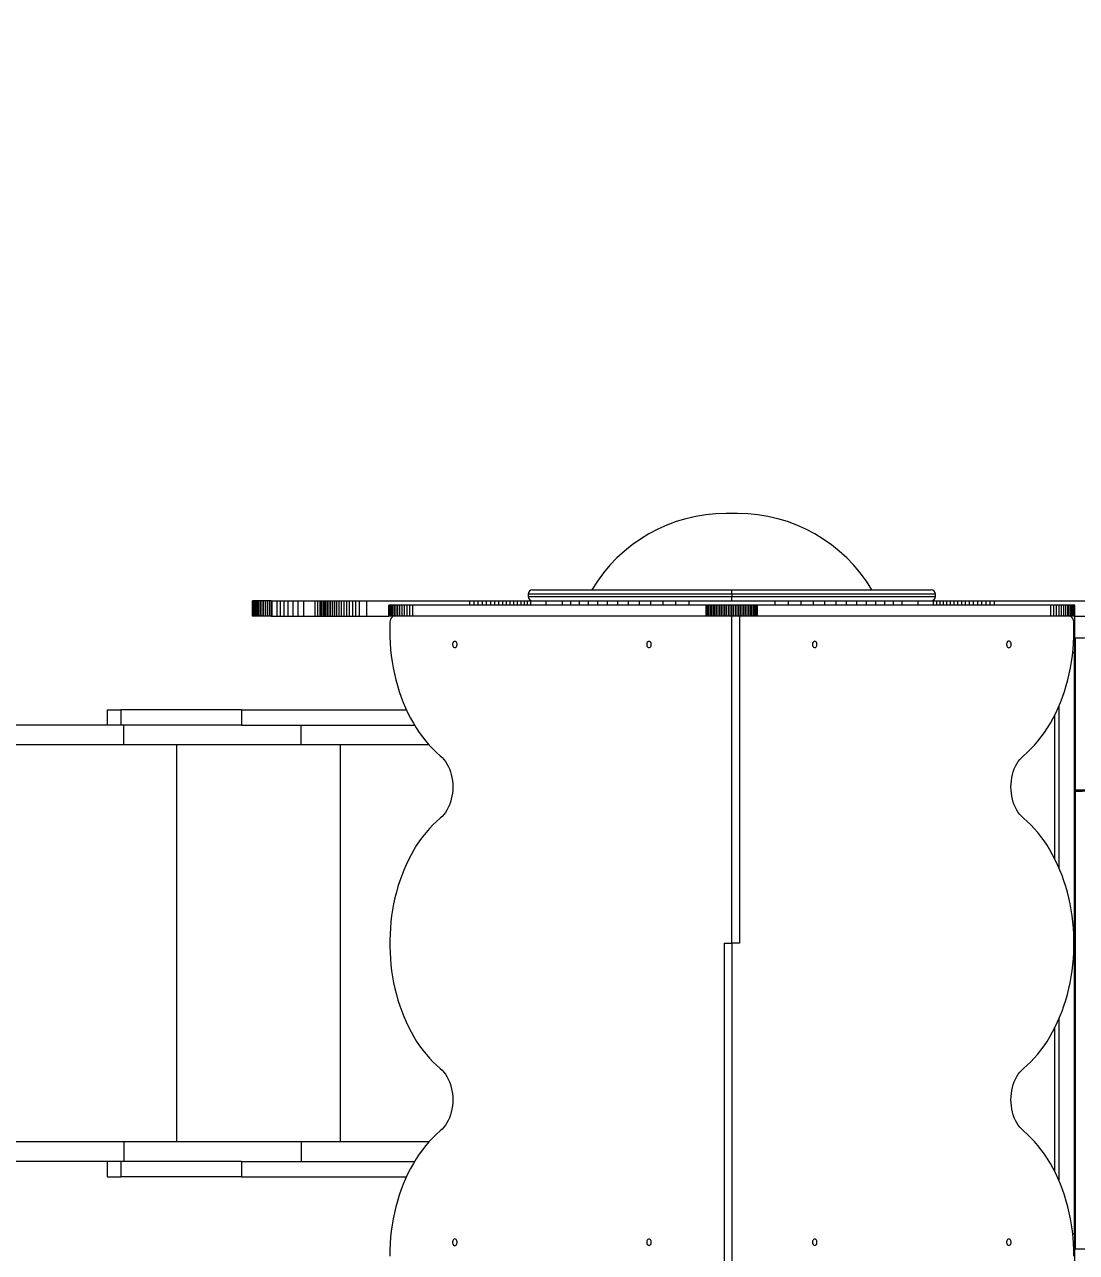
# Model space of a CAD drawing. Header units: millimetres. Extents: x -5960 to 5379, y -4374 to 3849.
# Drawn here: x -1389 to 57, y -598 to 1090 of the extents above; entities that cross this region are included whole.
import ezdxf

# ---------------------------------------------------------------- set-up
doc = ezdxf.new("R2010")
doc.units = ezdxf.units.MM
doc.layers.add('DiKom', color=7, linetype='Continuous', lineweight=0)
for name, color, linetype in [('DIKOM_ОБЪЕКТ', 7, 'Continuous'), ('DIKOM_РАЗМЕР_ЗОНА', 7, 'Continuous'), ('DIKOM_РАЗМЕР_ОБЪЕКТА', 7, 'Continuous')]:
    doc.layers.add(name, color=color, linetype=linetype)
doc.styles.add('style1', font='arial.ttf', dxfattribs={"width": 0.8})
doc.dimstyles.new('1-50', dxfattribs={"dimtxt": 300, "dimasz": 200, "dimexe": 100, "dimexo": 0, "dimgap": 100, "dimtad": 1, "dimtxsty": 'style1', "dimcen": 200, "dimclrd": 7, "dimclre": 7, "dimclrt": 7, "dimadec": 1, "dimazin": 2, "dimtfac": 1, "dimtmove": 0, "dimatfit": 2, "dimfxl": 0, "dimlwd": 25, "dimlwe": 18, "dimarcsym": 0})

# ---------------------------------------------------------------- blocks, each defined once
blk = doc.blocks.new('*D9')
at = {"layer": 'Defpoints', "color": 0, "transparency": 16777216}
for p in [(1597.3, 2348.9), (-3820.9, -1673.2), (-66.5, -1673.2)]:
    blk.add_point(p, dxfattribs=at)
at = {"layer": 'DiKom', "color": 7, "lineweight": 18, "transparency": 16777216}
for p, q in [((1597.3, 2348.9), (-3920.9, 2348.9)), ((-66.5, -1673.2), (-3920.9, -1673.2))]:
    blk.add_line(p, q, dxfattribs=at)
at = {"layer": 'DiKom', "color": 7, "lineweight": 25, "transparency": 16777216}
blk.add_line((-3820.9, 2148.9), (-3820.9, -1473.2), dxfattribs=at)
at = {"layer": 'DiKom', "color": 7, "transparency": 16777216}
for points in [[(-3854.2, 2148.9), (-3787.5, 2148.9), (-3820.9, 2348.9)], [(-3854.2, -1473.2), (-3787.5, -1473.2), (-3820.9, -1673.2)]]:
    blk.add_solid(points, dxfattribs=at)
at = {"layer": 'DiKom', "color": 7, "transparency": 16777216, "insert": (-4074, 240.9), "char_height": 300, "attachment_point": 5, "rotation": 90, "style": 'style1'}
blk.add_mtext('4050', dxfattribs=at)
blk = doc.blocks.new('*D10')
at = {"layer": 'Defpoints', "color": 0, "transparency": 16777216}
for p in [(3878.6, 405.1), (-2876.9, -459.7), (3878.6, -2693.7)]:
    blk.add_point(p, dxfattribs=at)
at = {"layer": 'DIKOM_РАЗМЕР_ОБЪЕКТА', "color": 7, "lineweight": 18, "transparency": 16777216}
for p, q in [((3878.6, 405.1), (3878.6, -2793.7)), ((-2876.9, -459.7), (-2876.9, -2793.7))]:
    blk.add_line(p, q, dxfattribs=at)
at = {"layer": 'DIKOM_РАЗМЕР_ОБЪЕКТА', "color": 7, "lineweight": 25, "transparency": 16777216}
blk.add_line((-2676.9, -2693.7), (3678.6, -2693.7), dxfattribs=at)
at = {"layer": 'DIKOM_РАЗМЕР_ОБЪЕКТА', "color": 7, "transparency": 16777216}
for points in [[(-2676.9, -2660.3), (-2676.9, -2727), (-2876.9, -2693.7)], [(3678.6, -2660.3), (3678.6, -2727), (3878.6, -2693.7)]]:
    blk.add_solid(points, dxfattribs=at)
at = {"layer": 'DIKOM_РАЗМЕР_ОБЪЕКТА', "color": 7, "transparency": 16777216, "insert": (-143, -2440.5), "char_height": 300, "attachment_point": 5, "style": 'style1'}
blk.add_mtext('6750', dxfattribs=at)
blk = doc.blocks.new('*D11')
at = {"layer": 'Defpoints', "color": 0, "transparency": 16777216}
for p in [(5378.6, -306), (-4876.9, -735), (5378.6, -4273.6)]:
    blk.add_point(p, dxfattribs=at)
at = {"layer": 'DIKOM_РАЗМЕР_ЗОНА', "color": 7, "lineweight": 18, "transparency": 16777216}
for p, q in [((5378.6, -306), (5378.6, -4373.6)), ((-4876.9, -735), (-4876.9, -4373.6))]:
    blk.add_line(p, q, dxfattribs=at)
at = {"layer": 'DIKOM_РАЗМЕР_ЗОНА', "color": 7, "lineweight": 25, "transparency": 16777216}
blk.add_line((-4676.9, -4273.6), (5178.6, -4273.6), dxfattribs=at)
at = {"layer": 'DIKOM_РАЗМЕР_ЗОНА', "color": 7, "transparency": 16777216}
for points in [[(-4676.9, -4240.2), (-4676.9, -4306.9), (-4876.9, -4273.6)], [(5178.6, -4240.2), (5178.6, -4306.9), (5378.6, -4273.6)]]:
    blk.add_solid(points, dxfattribs=at)
at = {"layer": 'DIKOM_РАЗМЕР_ЗОНА', "color": 7, "transparency": 16777216, "insert": (-171.5, -4020.4), "char_height": 300, "attachment_point": 5, "style": 'style1'}
blk.add_mtext('10250', dxfattribs=at)
blk = doc.blocks.new('*D12')
at = {"layer": 'Defpoints', "color": 0, "transparency": 16777216}
for p in [(1922, 3848.9), (-5510.2, -3173.2), (433.5, -3173.2)]:
    blk.add_point(p, dxfattribs=at)
at = {"layer": 'DIKOM_РАЗМЕР_ЗОНА', "color": 7, "lineweight": 18, "transparency": 16777216}
for p, q in [((1922, 3848.9), (-5610.2, 3848.9)), ((433.5, -3173.2), (-5610.2, -3173.2))]:
    blk.add_line(p, q, dxfattribs=at)
at = {"layer": 'DIKOM_РАЗМЕР_ЗОНА', "color": 7, "lineweight": 25, "transparency": 16777216}
blk.add_line((-5510.2, 3648.9), (-5510.2, -2973.2), dxfattribs=at)
at = {"layer": 'DIKOM_РАЗМЕР_ЗОНА', "color": 7, "transparency": 16777216}
for points in [[(-5543.5, 3648.9), (-5476.9, 3648.9), (-5510.2, 3848.9)], [(-5543.5, -2973.2), (-5476.9, -2973.2), (-5510.2, -3173.2)]]:
    blk.add_solid(points, dxfattribs=at)
at = {"layer": 'DIKOM_РАЗМЕР_ЗОНА', "color": 7, "transparency": 16777216, "insert": (-5763.4, 142.4), "char_height": 300, "attachment_point": 5, "rotation": 90, "style": 'style1'}
blk.add_mtext('7050', dxfattribs=at)

msp = doc.modelspace()

# ---------------------------------------------------------------- linework, layer by layer
at = {"layer": 'DIKOM_ОБЪЕКТ', "color": 7, "linetype": 'Continuous', "lineweight": 15}
for p, q in [((-408.755, 417.778), (-424.263, 417.778)), ((-696.509, 306.778), (-696.509, 303.778)), ((-136.509, 306.778), (-696.509, 306.778)), ((-690.509, 312.778), (-416.509, 312.778)), ((-416.509, 312.778), (-142.509, 312.778)), ((-416.509, 306.778), (-416.509, 312.778)), ((-416.509, 306.778), (-416.509, 303.778)), ((-136.509, 303.778), (-136.509, 306.778)), ((-1075.245, 276.778), (-1075.245, 297.778)), ((-1075.21, 297.778), (-1075.245, 297.778)), ((-1075.21, 276.778), (-1075.21, 297.778)), ((-1074.937, 297.778), (-1075.21, 297.778)), ((-1074.937, 276.778), (-1074.937, 297.778)), ((-1074.429, 297.778), (-1074.937, 297.778)), ((-1074.429, 276.778), (-1074.429, 297.778)), ((-1073.689, 297.778), (-1074.429, 297.778)), ((-1073.689, 276.778), (-1073.689, 297.778)), ((-1072.723, 297.778), (-1073.689, 297.778)), ((-1072.723, 276.778), (-1072.723, 297.778)), ((-1071.534, 297.778), (-1072.723, 297.778)), ((-1071.534, 276.778), (-1071.534, 297.778)), ((-1070.127, 297.778), (-1071.534, 297.778)), ((-1070.127, 276.778), (-1070.127, 297.778)), ((-1068.505, 297.778), (-1070.127, 297.778)), ((-1068.505, 276.778), (-1068.505, 297.778)), ((-1066.672, 297.778), (-1068.505, 297.778)), ((-1066.672, 276.778), (-1066.672, 297.778)), ((-1064.634, 297.778), (-1066.672, 297.778)), ((-1064.634, 276.778), (-1064.634, 297.778)), ((-1062.393, 297.778), (-1064.634, 297.778)), ((-1062.393, 276.778), (-1062.393, 297.778)), ((-1059.954, 297.778), (-1062.393, 297.778)), ((-1059.954, 276.778), (-1059.954, 297.778)), ((-1057.321, 297.778), (-1059.954, 297.778)), ((-1057.321, 276.778), (-1057.321, 297.778)), ((-1054.499, 297.778), (-1057.321, 297.778)), ((-1054.499, 276.778), (-1054.499, 297.778)), ((-1051.49, 297.778), (-1054.499, 297.778)), ((-1051.49, 276.778), (-1051.49, 297.778)), ((-1049.722, 297.778), (-1051.49, 297.778)), ((-1049.722, 297.778), (-1049.722, 276.778)), ((-1049.722, 297.778), (-1049.708, 297.778)), ((-1049.708, 297.778), (-1049.708, 276.778)), ((-1049.708, 297.778), (-1049.438, 297.778)), ((-1049.438, 297.778), (-1049.438, 276.778)), ((-1049.438, 297.778), (-1048.906, 297.778)), ((-1048.906, 297.778), (-1048.906, 276.778)), ((-1048.906, 297.778), (-1041.925, 297.778)), ((-1041.925, 297.778), (-1041.925, 276.778)), ((-1041.925, 297.778), (-1037.505, 297.778)), ((-1037.505, 297.778), (-1037.505, 276.778)), ((-1037.505, 297.778), (-1032.432, 297.778)), ((-1032.432, 297.778), (-1032.432, 276.778)), ((-1032.432, 297.778), (-1026.683, 297.778)), ((-1026.683, 297.778), (-1026.683, 276.778)), ((-1026.683, 297.778), (-1020.233, 297.778)), ((-1020.233, 297.778), (-1020.233, 276.778)), ((-1020.233, 297.778), (-1013.06, 297.778)), ((-1013.06, 297.778), (-1013.06, 276.778)), ((-1013.06, 297.778), (-1005.138, 297.778)), ((-1005.138, 297.778), (-1005.138, 276.778)), ((-1005.138, 297.778), (-989.835, 297.778)), ((-989.835, 297.778), (-989.835, 276.778)), ((-989.835, 297.778), (-986.344, 297.778)), ((-986.344, 297.778), (-986.344, 276.778)), ((-986.344, 297.778), (-982.77, 297.778)), ((-982.77, 297.778), (-982.77, 276.778)), ((-982.77, 297.778), (-980.919, 297.778)), ((-980.919, 297.778), (-980.919, 276.778)), ((-980.919, 297.778), (-979.006, 297.778)), ((-979.006, 297.778), (-979.006, 276.778)), ((-979.006, 297.778), (-977.019, 297.778)), ((-977.019, 297.778), (-977.019, 276.778)), ((-977.019, 297.778), (-974.943, 297.778)), ((-974.943, 297.778), (-974.943, 276.778)), ((-974.943, 297.778), (-972.765, 297.778)), ((-972.765, 297.778), (-972.765, 276.778)), ((-972.765, 297.778), (-970.473, 297.778)), ((-970.473, 297.778), (-970.473, 276.778)), ((-970.473, 297.778), (-968.051, 297.778)), ((-968.051, 297.778), (-968.051, 276.778)), ((-968.051, 297.778), (-965.487, 297.778)), ((-965.487, 297.778), (-965.487, 276.778)), ((-965.487, 297.778), (-962.767, 297.778)), ((-962.767, 297.778), (-962.767, 276.778)), ((-962.767, 297.778), (-959.877, 297.778)), ((-959.877, 297.778), (-959.877, 276.778)), ((-959.877, 297.778), (-956.805, 297.778)), ((-956.805, 297.778), (-956.805, 276.778)), ((-956.805, 297.778), (-953.536, 297.778)), ((-953.536, 297.778), (-953.536, 276.778)), ((-953.536, 297.778), (-950.057, 297.778)), ((-950.057, 297.778), (-950.057, 276.778)), ((-950.057, 297.778), (-946.354, 297.778)), ((-946.354, 297.778), (-946.354, 276.778)), ((-946.354, 297.778), (-942.415, 297.778)), ((-942.415, 297.778), (-942.415, 276.778)), ((-942.415, 297.778), (-938.225, 297.778)), ((-938.225, 297.778), (-938.225, 276.778)), ((-938.225, 297.778), (-933.77, 297.778)), ((-933.77, 297.778), (-933.77, 276.778)), ((-933.77, 297.778), (-929.038, 297.778)), ((-929.038, 297.778), (-929.038, 276.778)), ((-929.038, 297.778), (-918.687, 297.778)), ((-918.687, 297.778), (-918.687, 276.778)), ((-918.687, 297.778), (-777.117, 297.778)), ((-887.958, 276.778), (-887.958, 291.778)), ((-887.78, 291.778), (-887.958, 291.778)), ((-887.78, 276.778), (-887.78, 291.778)), ((-887.294, 291.778), (-887.78, 291.778)), ((-887.294, 276.778), (-887.294, 291.778)), ((-886.505, 291.778), (-887.294, 291.778)), ((-886.505, 276.778), (-886.505, 291.778)), ((-885.416, 291.778), (-886.505, 291.778)), ((-885.416, 276.778), (-885.416, 291.778)), ((-884.032, 291.778), (-885.416, 291.778)), ((-884.032, 276.778), (-884.032, 291.778)), ((-882.357, 291.778), (-884.032, 291.778)), ((-882.357, 276.778), (-882.357, 291.778)), ((-880.396, 291.778), (-882.357, 291.778)), ((-880.396, 276.778), (-880.396, 291.778)), ((-878.152, 291.778), (-880.396, 291.778)), ((-878.152, 276.778), (-878.152, 291.778)), ((-875.631, 291.778), (-878.152, 291.778)), ((-875.631, 276.778), (-875.631, 291.778)), ((-872.837, 291.778), (-875.631, 291.778)), ((-872.837, 276.778), (-872.837, 291.778)), ((-869.773, 291.778), (-872.837, 291.778)), ((-869.773, 276.778), (-869.773, 291.778)), ((-866.445, 291.778), (-869.773, 291.778)), ((-866.445, 276.778), (-866.445, 291.778)), ((-862.856, 291.778), (-866.445, 291.778)), ((-862.856, 276.778), (-862.856, 291.778)), ((-859.011, 291.778), (-862.856, 291.778)), ((-859.011, 276.778), (-859.011, 291.778)), ((-854.915, 291.778), (-859.011, 291.778)), ((-854.915, 276.778), (-854.915, 291.778)), ((-451.864, 291.778), (-854.915, 291.778)), ((-777.117, 297.778), (-777.117, 291.778)), ((-777.117, 297.778), (-771.294, 297.778)), ((-771.294, 297.778), (-771.294, 291.778)), ((-771.294, 297.778), (-765.503, 297.778)), ((-765.503, 297.778), (-765.503, 291.778)), ((-765.503, 297.778), (-759.754, 297.778)), ((-759.754, 297.778), (-759.754, 291.778)), ((-759.754, 297.778), (-754.057, 297.778)), ((-754.057, 297.778), (-754.057, 291.778)), ((-754.057, 297.778), (-748.422, 297.778)), ((-748.422, 297.778), (-748.422, 291.778)), ((-748.422, 297.778), (-742.86, 297.778)), ((-742.86, 297.778), (-742.86, 291.778)), ((-742.86, 297.778), (-737.38, 297.778)), ((-737.38, 297.778), (-737.38, 291.778)), ((-737.38, 297.778), (-731.993, 297.778)), ((-731.993, 297.778), (-731.993, 291.778)), ((-731.993, 297.778), (-726.708, 297.778)), ((-726.708, 297.778), (-726.708, 291.778)), ((-726.708, 297.778), (-721.536, 297.778)), ((-721.536, 297.778), (-721.536, 291.778)), ((-721.536, 297.778), (-716.487, 297.778)), ((-716.487, 297.778), (-716.487, 291.778)), ((-716.487, 297.778), (-711.571, 297.778)), ((-711.571, 297.778), (-711.571, 291.778)), ((-711.571, 297.778), (-706.799, 297.778)), ((-706.799, 297.778), (-706.799, 291.778)), ((-706.799, 297.778), (-702.179, 297.778)), ((-702.179, 297.778), (-702.179, 291.778)), ((-702.179, 297.778), (-697.724, 297.778)), ((-697.724, 297.778), (-697.724, 291.778)), ((-697.724, 297.778), (-693.441, 297.778)), ((-696.509, 303.778), (-416.509, 303.778)), ((-693.441, 297.778), (-693.441, 291.778)), ((-693.441, 297.778), (-672.196, 297.778)), ((-672.196, 297.778), (-672.196, 291.778)), ((-672.196, 297.778), (-649.979, 297.778)), ((-649.979, 297.778), (-649.979, 291.778)), ((-649.979, 297.778), (-638.392, 297.778)), ((-638.392, 297.778), (-638.392, 291.778)), ((-638.392, 297.778), (-626.424, 297.778)), ((-626.424, 297.778), (-626.424, 291.778)), ((-626.424, 297.778), (-614.029, 297.778)), ((-614.029, 297.778), (-614.029, 291.778)), ((-614.029, 297.778), (-601.162, 297.778)), ((-601.162, 297.778), (-601.162, 291.778)), ((-601.162, 297.778), (-587.776, 297.778)), ((-587.776, 297.778), (-587.776, 291.778)), ((-587.776, 297.778), (-573.826, 297.778)), ((-573.826, 297.778), (-573.826, 291.778)), ((-573.826, 297.778), (-559.265, 297.778)), ((-559.265, 297.778), (-559.265, 291.778)), ((-559.265, 297.778), (-544.047, 297.778)), ((-544.047, 297.778), (-544.047, 291.778)), ((-544.047, 297.778), (-528.127, 297.778)), ((-528.127, 297.778), (-528.127, 291.778)), ((-528.127, 297.778), (-511.458, 297.778)), ((-511.458, 297.778), (-511.458, 291.778)), ((-511.458, 297.778), (-493.995, 297.778)), ((-493.995, 297.778), (-493.995, 291.778)), ((-493.995, 297.778), (-475.692, 297.778)), ((-475.692, 297.778), (-475.692, 291.778)), ((-475.692, 297.778), (-357.326, 297.778)), ((-451.864, 276.778), (-451.864, 291.778)), ((-450, 291.778), (-451.864, 291.778)), ((-450, 276.778), (-450, 291.778)), ((-448.069, 291.778), (-450, 291.778)), ((-448.069, 276.778), (-448.069, 291.778)), ((-446.076, 291.778), (-448.069, 291.778)), ((-446.076, 276.778), (-446.076, 291.778)), ((-444.025, 291.778), (-446.076, 291.778)), ((-444.025, 276.778), (-444.025, 291.778)), ((-441.92, 291.778), (-444.025, 291.778)), ((-441.92, 276.778), (-441.92, 291.778)), ((-439.766, 291.778), (-441.92, 291.778)), ((-439.766, 276.778), (-439.766, 291.778)), ((-437.567, 291.778), (-439.766, 291.778)), ((-437.567, 276.778), (-437.567, 291.778)), ((-435.329, 291.778), (-437.567, 291.778)), ((-435.329, 276.778), (-435.329, 291.778)), ((-433.054, 291.778), (-435.329, 291.778)), ((-433.054, 276.778), (-433.054, 291.778)), ((-430.749, 291.778), (-433.054, 291.778)), ((-430.749, 276.778), (-430.749, 291.778)), ((-428.416, 291.778), (-430.749, 291.778)), ((-428.416, 276.778), (-428.416, 291.778)), ((-426.062, 291.778), (-428.416, 291.778)), ((-426.062, 276.778), (-426.062, 291.778)), ((-423.689, 291.778), (-426.062, 291.778)), ((-423.689, 276.778), (-423.689, 291.778)), ((-421.303, 291.778), (-423.689, 291.778)), ((-421.303, 276.778), (-421.303, 291.778)), ((-418.908, 291.778), (-421.303, 291.778)), ((-418.908, 276.778), (-418.908, 291.778)), ((-416.509, 291.778), (-418.908, 291.778)), ((-416.509, 297.778), (-416.509, 303.778)), ((-416.509, 303.778), (-136.509, 303.778)), ((-416.509, 276.778), (-416.509, 291.778)), ((-414.109, 291.778), (-416.509, 291.778)), ((-414.109, 276.778), (-414.109, 291.778)), ((-411.714, 291.778), (-414.109, 291.778)), ((-411.714, 276.778), (-411.714, 291.778)), ((-409.328, 291.778), (-411.714, 291.778)), ((-409.328, 276.778), (-409.328, 291.778)), ((-406.956, 291.778), (-409.328, 291.778)), ((-406.956, 276.778), (-406.956, 291.778)), ((-404.601, 291.778), (-406.956, 291.778)), ((-404.601, 276.778), (-404.601, 291.778)), ((-402.269, 291.778), (-404.601, 291.778)), ((-402.269, 276.778), (-402.269, 291.778)), ((-399.963, 291.778), (-402.269, 291.778)), ((-399.963, 276.778), (-399.963, 291.778)), ((-397.689, 291.778), (-399.963, 291.778)), ((-397.689, 276.778), (-397.689, 291.778)), ((-395.45, 291.778), (-397.689, 291.778)), ((-395.45, 276.778), (-395.45, 291.778)), ((-393.251, 291.778), (-395.45, 291.778)), ((-393.251, 276.778), (-393.251, 291.778)), ((-391.097, 291.778), (-393.251, 291.778)), ((-391.097, 276.778), (-391.097, 291.778)), ((-388.993, 291.778), (-391.097, 291.778)), ((-388.993, 276.778), (-388.993, 291.778)), ((-386.941, 291.778), (-388.993, 291.778)), ((-386.941, 276.778), (-386.941, 291.778)), ((-384.948, 291.778), (-386.941, 291.778)), ((-384.948, 276.778), (-384.948, 291.778)), ((-383.017, 291.778), (-384.948, 291.778)), ((-383.017, 276.778), (-383.017, 291.778)), ((-381.153, 291.778), (-383.017, 291.778)), ((-381.153, 276.778), (-381.153, 291.778)), ((21.897, 291.778), (-381.153, 291.778)), ((-357.326, 297.778), (-357.326, 291.778)), ((-357.326, 297.778), (-339.022, 297.778)), ((-339.022, 297.778), (-339.022, 291.778)), ((-339.022, 297.778), (-321.559, 297.778)), ((-321.559, 297.778), (-321.559, 291.778)), ((-321.559, 297.778), (-304.89, 297.778)), ((-304.89, 297.778), (-304.89, 291.778)), ((-304.89, 297.778), (-288.97, 297.778)), ((-288.97, 297.778), (-288.97, 291.778)), ((-288.97, 297.778), (-273.752, 297.778)), ((-273.752, 297.778), (-273.752, 291.778)), ((-273.752, 297.778), (-259.191, 297.778)), ((-259.191, 297.778), (-259.191, 291.778)), ((-259.191, 297.778), (-245.241, 297.778)), ((-245.241, 297.778), (-245.241, 291.778)), ((-245.241, 297.778), (-231.855, 297.778)), ((-231.855, 297.778), (-231.855, 291.778)), ((-231.855, 297.778), (-218.988, 297.778)), ((-218.988, 297.778), (-218.988, 291.778)), ((-218.988, 297.778), (-206.593, 297.778)), ((-206.593, 297.778), (-206.593, 291.778)), ((-206.593, 297.778), (-194.625, 297.778)), ((-194.625, 297.778), (-194.625, 291.778)), ((-194.625, 297.778), (-183.038, 297.778)), ((-183.038, 297.778), (-183.038, 291.778)), ((-183.038, 297.778), (-160.822, 297.778)), ((-160.822, 297.778), (-160.822, 291.778)), ((-160.822, 297.778), (-139.576, 297.778)), ((-139.576, 297.778), (-139.576, 291.778)), ((-139.576, 297.778), (-135.294, 297.778)), ((-135.294, 297.778), (-135.294, 291.778)), ((-135.294, 297.778), (-130.838, 297.778)), ((-130.838, 297.778), (-130.838, 291.778)), ((-130.838, 297.778), (-126.218, 297.778)), ((-126.218, 297.778), (-126.218, 291.778)), ((-126.218, 297.778), (-121.446, 297.778)), ((-121.446, 297.778), (-121.446, 291.778)), ((-121.446, 297.778), (-116.53, 297.778)), ((-116.53, 297.778), (-116.53, 291.778)), ((-116.53, 297.778), (-111.481, 297.778)), ((-111.481, 297.778), (-111.481, 291.778)), ((-111.481, 297.778), (-106.31, 297.778)), ((-106.31, 297.778), (-106.31, 291.778)), ((-106.31, 297.778), (-101.025, 297.778)), ((-101.025, 297.778), (-101.025, 291.778)), ((-101.025, 297.778), (-95.638, 297.778)), ((-95.638, 297.778), (-95.638, 291.778)), ((-95.638, 297.778), (-90.158, 297.778)), ((-90.158, 297.778), (-90.158, 291.778)), ((-90.158, 297.778), (-84.595, 297.778)), ((-84.595, 297.778), (-84.595, 291.778)), ((-84.595, 297.778), (-78.961, 297.778)), ((-78.961, 297.778), (-78.961, 291.778)), ((-78.961, 297.778), (-73.264, 297.778)), ((-73.264, 297.778), (-73.264, 291.778)), ((-73.264, 297.778), (-67.515, 297.778)), ((-67.515, 297.778), (-67.515, 291.778)), ((-67.515, 297.778), (-61.723, 297.778)), ((-61.723, 297.778), (-61.723, 291.778)), ((-61.723, 297.778), (-55.9, 297.778)), ((-55.9, 297.778), (-55.9, 291.778)), ((-55.9, 297.778), (85.67, 297.778)), ((21.897, 276.778), (21.897, 291.778)), ((25.994, 291.778), (21.897, 291.778)), ((25.994, 276.778), (25.994, 291.778)), ((29.839, 291.778), (25.994, 291.778)), ((29.839, 276.778), (29.839, 291.778)), ((33.428, 291.778), (29.839, 291.778)), ((33.428, 276.778), (33.428, 291.778)), ((36.756, 291.778), (33.428, 291.778)), ((36.756, 276.778), (36.756, 291.778)), ((39.819, 291.778), (36.756, 291.778)), ((39.819, 276.778), (39.819, 291.778)), ((42.614, 291.778), (39.819, 291.778)), ((42.614, 276.778), (42.614, 291.778)), ((45.135, 291.778), (42.614, 291.778)), ((45.135, 276.778), (45.135, 291.778)), ((47.378, 291.778), (45.135, 291.778)), ((47.378, 276.778), (47.378, 291.778)), ((49.339, 291.778), (47.378, 291.778)), ((49.339, 276.778), (49.339, 291.778)), ((51.014, 291.778), (49.339, 291.778)), ((51.014, 276.778), (51.014, 291.778)), ((52.398, 291.778), (51.014, 291.778)), ((52.398, 276.778), (52.398, 291.778)), ((53.487, 291.778), (52.398, 291.778)), ((53.487, 276.778), (53.487, 291.778)), ((54.277, 291.778), (53.487, 291.778)), ((54.277, 276.778), (54.277, 291.778)), ((54.763, 291.778), (54.277, 291.778)), ((54.763, 276.778), (54.763, 291.778)), ((54.941, 291.778), (54.763, 291.778)), ((54.941, 276.778), (54.941, 291.778)), ((-1075.21, 276.778), (-1075.245, 276.778)), ((-1074.937, 276.778), (-1075.21, 276.778)), ((-1074.429, 276.778), (-1074.937, 276.778)), ((-1073.689, 276.778), (-1074.429, 276.778)), ((-1072.723, 276.778), (-1073.689, 276.778)), ((-1071.534, 276.778), (-1072.723, 276.778)), ((-1070.127, 276.778), (-1071.534, 276.778)), ((-1068.505, 276.778), (-1070.127, 276.778)), ((-1066.672, 276.778), (-1068.505, 276.778)), ((-1064.634, 276.778), (-1066.672, 276.778)), ((-1062.393, 276.778), (-1064.634, 276.778)), ((-1059.954, 276.778), (-1062.393, 276.778)), ((-1057.321, 276.778), (-1059.954, 276.778)), ((-1054.499, 276.778), (-1057.321, 276.778)), ((-1051.49, 276.778), (-1054.499, 276.778)), ((-1049.722, 276.778), (-1051.49, 276.778)), ((-1049.722, 276.778), (-1049.708, 276.778)), ((-1049.708, 276.778), (-1049.438, 276.778)), ((-1049.438, 276.778), (-1048.906, 276.778)), ((-1048.906, 276.778), (-1041.925, 276.778)), ((-1041.925, 276.778), (-1037.505, 276.778)), ((-1037.505, 276.778), (-1032.432, 276.778)), ((-1032.432, 276.778), (-1026.683, 276.778)), ((-1026.683, 276.778), (-1020.233, 276.778)), ((-1020.233, 276.778), (-1013.06, 276.778)), ((-1013.06, 276.778), (-1005.138, 276.778)), ((-1005.138, 276.778), (-989.835, 276.778)), ((-989.835, 276.778), (-986.344, 276.778)), ((-986.344, 276.778), (-982.77, 276.778)), ((-982.77, 276.778), (-980.919, 276.778)), ((-980.919, 276.778), (-979.006, 276.778)), ((-979.006, 276.778), (-977.019, 276.778)), ((-977.019, 276.778), (-974.943, 276.778)), ((-974.943, 276.778), (-972.765, 276.778)), ((-972.765, 276.778), (-970.473, 276.778)), ((-970.473, 276.778), (-968.051, 276.778)), ((-968.051, 276.778), (-965.487, 276.778)), ((-965.487, 276.778), (-962.767, 276.778)), ((-962.767, 276.778), (-959.877, 276.778)), ((-959.877, 276.778), (-956.805, 276.778)), ((-956.805, 276.778), (-953.536, 276.778)), ((-953.536, 276.778), (-950.057, 276.778)), ((-950.057, 276.778), (-946.354, 276.778)), ((-946.354, 276.778), (-942.415, 276.778)), ((-942.415, 276.778), (-938.225, 276.778)), ((-938.225, 276.778), (-933.77, 276.778)), ((-933.77, 276.778), (-929.038, 276.778)), ((-929.038, 276.778), (-918.687, 276.778)), ((-918.687, 276.778), (-887.958, 276.778)), ((-887.78, 276.778), (-887.958, 276.778)), ((-887.294, 276.778), (-887.78, 276.778)), ((-886.505, 276.778), (-887.294, 276.778)), ((-885.416, 276.778), (-886.505, 276.778)), ((-884.032, 276.778), (-885.416, 276.778)), ((-882.357, 276.778), (-884.032, 276.778)), ((-880.396, 276.778), (-882.357, 276.778)), ((-878.152, 276.778), (-880.396, 276.778)), ((-875.631, 276.778), (-878.152, 276.778)), ((-872.837, 276.778), (-875.631, 276.778)), ((-869.773, 276.778), (-872.837, 276.778)), ((-866.445, 276.778), (-869.773, 276.778)), ((-862.856, 276.778), (-866.445, 276.778)), ((-859.011, 276.778), (-862.856, 276.778)), ((-854.915, 276.778), (-859.011, 276.778)), ((-451.864, 276.778), (-854.915, 276.778)), ((-450, 276.778), (-451.864, 276.778)), ((-448.069, 276.778), (-450, 276.778)), ((-446.076, 276.778), (-448.069, 276.778)), ((-444.025, 276.778), (-446.076, 276.778)), ((-441.92, 276.778), (-444.025, 276.778)), ((-439.766, 276.778), (-441.92, 276.778)), ((-437.567, 276.778), (-439.766, 276.778)), ((-435.329, 276.778), (-437.567, 276.778)), ((-433.054, 276.778), (-435.329, 276.778)), ((-430.749, 276.778), (-433.054, 276.778)), ((-428.416, 276.778), (-430.749, 276.778)), ((-426.062, 276.778), (-428.416, 276.778)), ((-423.689, 276.778), (-426.062, 276.778)), ((-421.303, 276.778), (-423.689, 276.778)), ((-418.908, 276.778), (-421.303, 276.778)), ((-416.509, 276.778), (-418.908, 276.778)), ((-416.509, -173.222), (-416.509, 276.778)), ((-414.109, 276.778), (-416.509, 276.778)), ((-411.714, 276.778), (-414.109, 276.778)), ((-409.328, 276.778), (-411.714, 276.778)), ((-406.956, 276.778), (-409.328, 276.778)), ((-404.601, 276.778), (-406.956, 276.778)), ((-405.902, 276.778), (-405.902, -173.222)), ((-402.269, 276.778), (-404.601, 276.778)), ((-399.963, 276.778), (-402.269, 276.778)), ((-397.689, 276.778), (-399.963, 276.778)), ((-395.45, 276.778), (-397.689, 276.778)), ((-393.251, 276.778), (-395.45, 276.778)), ((-391.097, 276.778), (-393.251, 276.778)), ((-388.993, 276.778), (-391.097, 276.778)), ((-386.941, 276.778), (-388.993, 276.778)), ((-384.948, 276.778), (-386.941, 276.778)), ((-383.017, 276.778), (-384.948, 276.778)), ((-381.153, 276.778), (-383.017, 276.778)), ((21.897, 276.778), (-381.153, 276.778)), ((25.994, 276.778), (21.897, 276.778)), ((29.839, 276.778), (25.994, 276.778)), ((33.428, 276.778), (29.839, 276.778)), ((36.756, 276.778), (33.428, 276.778)), ((39.819, 276.778), (36.756, 276.778)), ((42.614, 276.778), (39.819, 276.778)), ((45.135, 276.778), (42.614, 276.778)), ((47.378, 276.778), (45.135, 276.778)), ((49.339, 276.778), (47.378, 276.778)), ((51.014, 276.778), (49.339, 276.778)), ((52.398, 276.778), (51.014, 276.778)), ((53.487, 276.778), (52.398, 276.778)), ((54.277, 276.778), (53.487, 276.778)), ((54.763, 276.778), (54.277, 276.778)), ((54.491, 276.778), (54.491, 226.778)), ((54.941, 276.778), (54.763, 276.778)), ((54.941, 276.778), (85.67, 276.778)), ((-886.735, 266.778), (-886.735, 256.778)), ((53.717, 256.778), (53.717, 266.778)), ((54.491, 226.778), (52.117, 226.778)), ((54.491, -573.222), (54.491, 226.778)), ((33.491, -70.152), (33.491, 153.708)), ((-1275.415, 147.778), (-1275.415, 126.778)), ((-1275.415, 147.778), (-1256.554, 147.778)), ((-1256.554, 147.778), (-1256.554, 126.778)), ((-1090.411, 147.778), (-1256.554, 147.778)), ((-1090.411, 147.778), (-1090.411, 126.778)), ((-1090.411, 147.778), (-863.85, 147.778)), ((27.491, -57.204), (27.491, 140.761)), ((-1253.816, 126.778), (-1935.377, 126.778)), ((-1090.411, 126.778), (-1253.816, 126.778)), ((-1252.318, 99.778), (-1252.318, 126.778)), ((-1090.411, 126.778), (-852.742, 126.778)), ((-1008.385, 99.778), (-1008.385, 126.778)), ((-1252.318, 99.778), (-1935.377, 99.778)), ((-1008.385, 99.778), (-1252.318, 99.778)), ((-1179.524, -446.222), (-1179.524, 99.778)), ((-832.909, 99.778), (-1008.385, 99.778)), ((-954.548, -446.222), (-954.548, 99.778)), ((-427.115, -173.222), (-427.115, -623.222)), ((-427.115, -173.222), (-416.509, -173.222)), ((-416.509, -173.222), (-416.509, -623.222)), ((-405.902, -173.222), (-416.509, -173.222)), ((33.491, -500.152), (33.491, -276.292)), ((27.491, -487.204), (27.491, -289.239)), ((-1252.318, -446.222), (-1935.377, -446.222)), ((-1252.318, -446.222), (-1252.318, -473.222)), ((-1008.385, -446.222), (-1252.318, -446.222)), ((-1008.385, -446.222), (-1008.385, -473.222)), ((-832.909, -446.222), (-1008.385, -446.222)), ((-1253.816, -473.222), (-1935.377, -473.222)), ((-1275.415, -473.222), (-1275.415, -494.222)), ((-1256.554, -473.222), (-1256.554, -494.222)), ((-1090.411, -473.222), (-1253.816, -473.222)), ((-1090.411, -473.222), (-1090.411, -494.222)), ((-1090.411, -473.222), (-852.742, -473.222)), ((-1275.415, -494.222), (-1256.554, -494.222)), ((-1090.411, -494.222), (-1256.554, -494.222)), ((-1090.411, -494.222), (-863.85, -494.222)), ((54.491, -573.222), (52.117, -573.222)), ((54.491, -573.222), (54.491, -623.222))]:
    msp.add_line(p, q, dxfattribs=at)
at = {"layer": 'DIKOM_ОБЪЕКТ', "color": 7, "linetype": 'Continuous', "lineweight": 15, "flags": 128}
for points in [[(-879.664, 276.778), (-881.043, 276.586), (-882.37, 276.017), (-883.592, 275.093), (-884.664, 273.849), (-885.543, 272.334), (-886.196, 270.605), (-886.599, 268.729), (-886.735, 266.778)], [(53.717, 266.778), (53.581, 268.729), (53.179, 270.605), (52.526, 272.334), (51.646, 273.849), (50.575, 275.093), (49.352, 276.017), (48.026, 276.586), (46.646, 276.778)], [(-886.735, 256.778), (-886.603, 248.154), (-886.209, 239.545), (-885.552, 230.969), (-884.635, 222.44), (-883.458, 213.976), (-882.024, 205.591), (-880.336, 197.301), (-878.397, 189.122), (-876.21, 181.069), (-873.78, 173.156), (-871.111, 165.4), (-868.207, 157.813), (-865.075, 150.41), (-861.72, 143.206), (-858.149, 136.212), (-854.368, 129.443), (-850.384, 122.911), (-846.204, 116.628), (-841.836, 110.605), (-837.29, 104.855), (-832.571, 99.387), (-827.691, 94.212), (-822.657, 89.339), (-817.48, 84.778)], [(-15.538, 84.778), (-10.36, 89.339), (-5.326, 94.212), (-0.446, 99.387), (4.272, 104.855), (8.819, 110.605), (13.187, 116.628), (17.366, 122.911), (21.35, 129.443), (25.132, 136.212), (28.703, 143.206), (32.058, 150.41), (35.19, 157.813), (38.093, 165.4), (40.763, 173.156), (43.193, 181.069), (45.38, 189.122), (47.319, 197.301), (49.007, 205.591), (50.441, 213.976), (51.617, 222.44), (52.535, 230.969), (53.191, 239.545), (53.586, 248.154), (53.717, 256.778)], [(-797.31, 242.178), (-798.186, 242), (-798.992, 241.48), (-799.661, 240.66), (-800.14, 239.606), (-800.389, 238.404), (-800.389, 237.152), (-800.14, 235.95), (-799.661, 234.897), (-798.992, 234.077), (-798.186, 233.556), (-797.31, 233.378), (-796.433, 233.556), (-795.628, 234.077), (-794.958, 234.897), (-794.479, 235.95), (-794.23, 237.152), (-794.23, 238.404), (-794.479, 239.606), (-794.958, 240.66), (-795.628, 241.48), (-796.433, 242), (-797.31, 242.178)], [(-530.4, 242.178), (-531.277, 242), (-532.082, 241.48), (-532.751, 240.66), (-533.23, 239.606), (-533.48, 238.404), (-533.48, 237.152), (-533.23, 235.95), (-532.751, 234.897), (-532.082, 234.077), (-531.277, 233.556), (-530.4, 233.378), (-529.524, 233.556), (-528.718, 234.077), (-528.049, 234.897), (-527.57, 235.95), (-527.32, 237.152), (-527.32, 238.404), (-527.57, 239.606), (-528.049, 240.66), (-528.718, 241.48), (-529.524, 242), (-530.4, 242.178)], [(-302.617, 233.378), (-301.741, 233.556), (-300.935, 234.077), (-300.266, 234.897), (-299.787, 235.95), (-299.538, 237.152), (-299.538, 238.404), (-299.787, 239.606), (-300.266, 240.66), (-300.935, 241.48), (-301.741, 242), (-302.617, 242.178), (-303.494, 242), (-304.299, 241.48), (-304.969, 240.66), (-305.447, 239.606), (-305.697, 238.404), (-305.697, 237.152), (-305.447, 235.95), (-304.969, 234.897), (-304.299, 234.077), (-303.494, 233.556), (-302.617, 233.378)], [(-35.708, 233.218), (-34.799, 233.402), (-33.964, 233.942), (-33.271, 234.792), (-32.774, 235.884), (-32.516, 237.129), (-32.516, 238.427), (-32.774, 239.673), (-33.271, 240.765), (-33.964, 241.615), (-34.799, 242.154), (-35.708, 242.339), (-36.616, 242.154), (-37.451, 241.615), (-38.145, 240.765), (-38.641, 239.673), (-38.9, 238.427), (-38.9, 237.129), (-38.641, 235.884), (-38.145, 234.792), (-37.451, 233.942), (-36.616, 233.402), (-35.708, 233.218)], [(-817.48, 84.778), (-814.927, 82.42), (-812.527, 79.759), (-810.299, 76.816), (-808.258, 73.612), (-806.42, 70.171), (-804.798, 66.519), (-803.405, 62.684), (-802.25, 58.692), (-801.344, 54.575), (-800.691, 50.363), (-800.298, 46.086), (-800.166, 41.778), (-800.298, 37.47), (-800.691, 33.194), (-801.344, 28.981), (-802.25, 24.864), (-803.405, 20.873), (-804.798, 17.037), (-806.42, 13.385), (-808.258, 9.944), (-810.299, 6.741), (-812.527, 3.797), (-814.927, 1.137), (-817.48, -1.222)], [(-15.538, -1.222), (-18.09, 1.137), (-20.49, 3.797), (-22.719, 6.741), (-24.76, 9.944), (-26.598, 13.385), (-28.219, 17.037), (-29.613, 20.873), (-30.767, 24.864), (-31.674, 28.981), (-32.326, 33.194), (-32.72, 37.47), (-32.851, 41.778), (-32.72, 46.086), (-32.326, 50.363), (-31.674, 54.575), (-30.767, 58.692), (-29.613, 62.684), (-28.219, 66.519), (-26.598, 70.171), (-24.76, 73.612), (-22.719, 76.816), (-20.49, 79.759), (-18.09, 82.42), (-15.538, 84.778)], [(55.49, 37.647), (55.295, 37.637), (55.108, 37.608), (54.935, 37.562), (54.784, 37.499), (54.66, 37.423), (54.567, 37.336), (54.51, 37.242), (54.491, 37.144)], [(54.491, 35.412), (54.51, 35.509), (54.567, 35.603), (54.66, 35.689), (54.784, 35.764), (54.935, 35.826), (55.108, 35.872), (55.295, 35.901), (55.49, 35.91)], [(55.493, 36.412), (55.492, 36.536), (55.492, 36.703), (55.492, 36.887), (55.491, 37.081), (55.491, 37.277), (55.491, 37.468), (55.49, 37.647)], [(55.49, 35.91), (55.49, 36.07), (55.49, 36.205), (55.49, 36.309), (55.49, 36.378), (55.49, 36.41), (55.49, 36.412)], [(-817.48, -1.222), (-822.553, -5.687), (-827.489, -10.451), (-832.277, -15.505), (-836.911, -20.841), (-841.381, -26.449), (-845.679, -32.32), (-849.798, -38.441), (-853.731, -44.804), (-857.47, -51.395), (-861.009, -58.204), (-864.341, -65.219), (-867.461, -72.426), (-870.363, -79.813), (-873.042, -87.367), (-875.492, -95.075), (-877.71, -102.921), (-879.692, -110.894), (-881.434, -118.977), (-882.933, -127.158), (-884.186, -135.42), (-885.191, -143.75), (-885.946, -152.133), (-886.451, -160.554), (-886.703, -168.997), (-886.703, -177.447), (-886.451, -185.89), (-885.946, -194.311), (-885.191, -202.693), (-884.186, -211.023), (-882.933, -219.286), (-881.434, -227.466), (-879.692, -235.55), (-877.71, -243.522), (-875.492, -251.369), (-873.042, -259.076), (-870.363, -266.63), (-867.461, -274.018), (-864.341, -281.225), (-861.009, -288.239), (-857.47, -295.048), (-853.731, -301.64), (-849.798, -308.002), (-845.679, -314.124), (-841.381, -319.994), (-836.911, -325.602), (-832.277, -330.939), (-827.489, -335.993), (-822.553, -340.757), (-817.48, -345.222)], [(-15.538, -345.222), (-10.464, -340.757), (-5.529, -335.993), (-0.74, -330.939), (3.893, -325.602), (8.363, -319.994), (12.662, -314.124), (16.781, -308.002), (20.714, -301.64), (24.453, -295.048), (27.992, -288.239), (31.324, -281.225), (34.444, -274.018), (37.346, -266.63), (40.024, -259.076), (42.475, -251.369), (44.693, -243.522), (46.675, -235.55), (48.416, -227.466), (49.915, -219.286), (51.168, -211.023), (52.173, -202.693), (52.929, -194.311), (53.433, -185.89), (53.686, -177.447), (53.686, -168.997), (53.433, -160.554), (52.929, -152.133), (52.173, -143.75), (51.168, -135.42), (49.915, -127.158), (48.416, -118.977), (46.675, -110.894), (44.693, -102.921), (42.475, -95.075), (40.024, -87.367), (37.346, -79.813), (34.444, -72.426), (31.324, -65.219), (27.992, -58.204), (24.453, -51.395), (20.714, -44.804), (16.781, -38.441), (12.662, -32.32), (8.363, -26.449), (3.893, -20.841), (-0.74, -15.505), (-5.529, -10.451), (-10.464, -5.687), (-15.538, -1.222)], [(-817.48, -345.222), (-814.927, -347.58), (-812.527, -350.241), (-810.299, -353.184), (-808.258, -356.388), (-806.42, -359.829), (-804.798, -363.481), (-803.405, -367.316), (-802.25, -371.308), (-801.344, -375.425), (-800.691, -379.637), (-800.298, -383.914), (-800.166, -388.222), (-800.298, -392.53), (-800.691, -396.806), (-801.344, -401.019), (-802.25, -405.136), (-803.405, -409.127), (-804.798, -412.963), (-806.42, -416.615), (-808.258, -420.056), (-810.299, -423.259), (-812.527, -426.203), (-814.927, -428.863), (-817.48, -431.222)], [(-15.538, -431.222), (-18.09, -428.863), (-20.49, -426.203), (-22.719, -423.259), (-24.76, -420.056), (-26.598, -416.615), (-28.219, -412.963), (-29.613, -409.127), (-30.767, -405.136), (-31.674, -401.019), (-32.326, -396.806), (-32.72, -392.53), (-32.851, -388.222), (-32.72, -383.914), (-32.326, -379.637), (-31.674, -375.425), (-30.767, -371.308), (-29.613, -367.316), (-28.219, -363.481), (-26.598, -359.829), (-24.76, -356.388), (-22.719, -353.184), (-20.49, -350.241), (-18.09, -347.58), (-15.538, -345.222)], [(-817.48, -431.222), (-822.657, -435.783), (-827.691, -440.655), (-832.571, -445.83), (-837.29, -451.298), (-841.836, -457.049), (-846.204, -463.071), (-850.384, -469.354), (-854.368, -475.887), (-858.149, -482.656), (-861.72, -489.649), (-865.075, -496.854), (-868.207, -504.257), (-871.111, -511.843), (-873.78, -519.6), (-876.21, -527.512), (-878.397, -535.566), (-880.336, -543.745), (-882.024, -552.034), (-883.458, -560.419), (-884.635, -568.884), (-885.552, -577.412), (-886.209, -585.989), (-886.603, -594.597), (-886.735, -603.222)], [(53.717, -603.222), (53.586, -594.597), (53.191, -585.989), (52.535, -577.412), (51.617, -568.884), (50.441, -560.419), (49.007, -552.034), (47.319, -543.745), (45.38, -535.566), (43.193, -527.512), (40.763, -519.6), (38.093, -511.843), (35.19, -504.257), (32.058, -496.854), (28.703, -489.649), (25.132, -482.656), (21.35, -475.887), (17.366, -469.354), (13.187, -463.071), (8.819, -457.049), (4.272, -451.298), (-0.446, -445.83), (-5.326, -440.655), (-10.36, -435.783), (-15.538, -431.222)], [(-797.31, -579.661), (-798.218, -579.846), (-799.053, -580.385), (-799.747, -581.235), (-800.243, -582.327), (-800.502, -583.573), (-800.502, -584.871), (-800.243, -586.116), (-799.747, -587.208), (-799.053, -588.058), (-798.218, -588.598), (-797.31, -588.782), (-796.401, -588.598), (-795.566, -588.058), (-794.872, -587.208), (-794.376, -586.116), (-794.118, -584.871), (-794.118, -583.573), (-794.376, -582.327), (-794.872, -581.235), (-795.566, -580.385), (-796.401, -579.846), (-797.31, -579.661)], [(-530.4, -579.822), (-531.277, -580), (-532.082, -580.52), (-532.751, -581.34), (-533.23, -582.394), (-533.48, -583.596), (-533.48, -584.848), (-533.23, -586.05), (-532.751, -587.103), (-532.082, -587.923), (-531.277, -588.444), (-530.4, -588.622), (-529.524, -588.444), (-528.718, -587.923), (-528.049, -587.103), (-527.57, -586.05), (-527.32, -584.848), (-527.32, -583.596), (-527.57, -582.394), (-528.049, -581.34), (-528.718, -580.52), (-529.524, -580), (-530.4, -579.822)], [(-302.617, -588.622), (-301.741, -588.444), (-300.935, -587.923), (-300.266, -587.103), (-299.787, -586.05), (-299.538, -584.848), (-299.538, -583.596), (-299.787, -582.394), (-300.266, -581.34), (-300.935, -580.52), (-301.741, -580), (-302.617, -579.822), (-303.494, -580), (-304.299, -580.52), (-304.969, -581.34), (-305.447, -582.394), (-305.697, -583.596), (-305.697, -584.848), (-305.447, -586.05), (-304.969, -587.103), (-304.299, -587.923), (-303.494, -588.444), (-302.617, -588.622)], [(-35.708, -588.622), (-34.831, -588.444), (-34.026, -587.923), (-33.356, -587.103), (-32.878, -586.05), (-32.628, -584.848), (-32.628, -583.596), (-32.878, -582.394), (-33.356, -581.34), (-34.026, -580.52), (-34.831, -580), (-35.708, -579.822), (-36.584, -580), (-37.39, -580.52), (-38.059, -581.34), (-38.538, -582.394), (-38.787, -583.596), (-38.787, -584.848), (-38.538, -586.05), (-38.059, -587.103), (-37.39, -587.923), (-36.584, -588.444), (-35.708, -588.622)]]:
    msp.add_lwpolyline(points, dxfattribs=at)
at = {"layer": 'DIKOM_ОБЪЕКТ', "color": 7, "linetype": 'Continuous', "lineweight": 15}
for centre, radius, start, end in [((-424.263, 202.778), 215, 90, 149.227675), ((-408.755, 202.778), 215, 30.772325, 90), ((-690.509, 306.778), 6, 90, 180), ((-142.509, 306.778), 6, 0, 90), ((-690.509, 303.778), 6, 180, 270), ((-142.509, 303.778), 6, 270, 0), ((55.491, 245.78), 1, 90.134379, 180), ((54.491, 616.778), 370, 270.15451, 272.678637), ((54.491, 616.778), 579.133, 270.098848, 300.901152), ((54.491, 616.778), 580.869, 270.098554, 300.901446), ((54.491, 616.778), 580.367, 270.098554, 285.5), ((55.369, 37.183), 0.878, 182.486391, 253.505096), ((55.491, 35.412), 1, 105.5, 180), ((55.491, 35.412), 1, 90.098554, 105.5), ((55.491, 15.644), 1, 180, 270.095313), ((55.368, 13.874), 0.878, 106.490248, 177.518265), ((54.491, 616.778), 1209.999, 270.047391, 300.952609), ((55.491, -592.22), 1, 180, 270.047391), ((55.491, -592.22), 1, 179.999046, 270.048744)]:
    msp.add_arc(centre, radius, start, end, dxfattribs=at)
for points, knots in [([(55.489, 246.78), (55.489, 246.655), (55.489, 246.405), (55.489, 244.398), (55.489, 241.174), (55.489, 236.57), (55.489, 230.6), (55.489, 223.388), (55.489, 214.99), (55.489, 205.485), (55.489, 194.716), (55.489, 182.667), (55.489, 169.351), (55.49, 155.665), (55.49, 141.834), (55.49, 128.057), (55.49, 113.528), (55.49, 98.275), (55.49, 82.467), (55.49, 66.184), (55.49, 51.254), (55.49, 41.584), (55.49, 37.647)], [0, 0, 0, 0, 0.0530309, 0.1061029, 0.15913412, 0.21370586, 0.268322, 0.32289353, 0.37592472, 0.42899688, 0.48202815, 0.53659973, 0.59121583, 0.6457874, 0.69194141, 0.73814937, 0.78435721, 0.83100304, 0.87764876, 0.92312007, 0.96869427, 1, 1, 1, 1]), ([(55.49, 35.91), (55.49, 31.918), (55.491, 21.079), (55.491, 2.851), (55.491, -18.87), (55.491, -41.118), (55.491, -63.777), (55.491, -86.744), (55.491, -109.95), (55.491, -133.361), (55.491, -156.934), (55.491, -180.593), (55.491, -204.23), (55.491, -227.733), (55.492, -251.029), (55.492, -274.072), (55.492, -296.831), (55.492, -319.237), (55.492, -341.187), (55.492, -362.577), (55.492, -383.335), (55.492, -403.414), (55.492, -422.793), (55.492, -441.419), (55.492, -459.207), (55.492, -476.072), (55.492, -491.952), (55.492, -506.802), (55.492, -520.617), (55.492, -533.364), (55.492, -544.984), (55.492, -555.423), (55.492, -564.203), (55.492, -571.504), (55.492, -577.512), (55.492, -582.581), (55.492, -586.692), (55.492, -589.813), (55.492, -591.936), (55.492, -593.029), (55.492, -593.165), (55.492, -593.22)], [0, 0, 0, 0, 0.01565282, 0.04248994, 0.06941161, 0.09637638, 0.12334111, 0.15026279, 0.17709989, 0.20393696, 0.23085862, 0.25782336, 0.28478811, 0.31170977, 0.33854683, 0.36538391, 0.39230556, 0.41927034, 0.44623505, 0.47315674, 0.49999379, 0.52683086, 0.5537525, 0.58071728, 0.60768198, 0.63460368, 0.66144071, 0.68827774, 0.7151994, 0.74216411, 0.76912885, 0.79605038, 0.82288749, 0.84596648, 0.86916824, 0.89239733, 0.91562633, 0.93882808, 0.96158796, 0.98434794, 1, 1, 1, 1])]:
    msp.add_open_spline(points, degree=3, knots=knots, dxfattribs=at)

# ---------------------------------------------------------------- dimensions: what is measured, and where the dimension line sits
at = {"layer": 'DiKom', "color": 3}
dim = msp.add_linear_dim(base=(-3820.852, -1673.222), p1=(1597.347, 2348.894), p2=(-66.509, -1673.222), angle=90, text='4050', dimstyle='1-50', override={"dimgap": 100}, dxfattribs=at)
dim.commit()
dim.dimension.update_dxf_attribs({"geometry": '*D9', "text_midpoint": (-3820.852, 240.949), "dimtype": 160})
at = {"layer": 'DIKOM_РАЗМЕР_ЗОНА'}
dim = msp.add_linear_dim(base=(-5510.185, -3173.222), p1=(1921.975, 3848.894), p2=(433.491, -3173.222), angle=90, text='7050', dimstyle='1-50', dxfattribs=at)
dim.commit()
dim.dimension.update_dxf_attribs({"geometry": '*D12', "text_midpoint": (-5510.185, 142.424), "dimtype": 160})
dim = msp.add_linear_dim(base=(5378.624, -4273.552), p1=(-4876.932, -734.974), p2=(5378.624, -305.987), text='10250', dimstyle='1-50', dxfattribs=at)
dim.commit()
dim.dimension.update_dxf_attribs({"geometry": '*D11', "text_midpoint": (-171.545, -4273.552), "dimtype": 160})
at = {"layer": 'DIKOM_РАЗМЕР_ОБЪЕКТА'}
dim = msp.add_linear_dim(base=(3878.624, -2693.661), p1=(-2876.932, -459.722), p2=(3878.624, 405.085), text='6750', dimstyle='1-50', dxfattribs=at)
dim.commit()
dim.dimension.update_dxf_attribs({"geometry": '*D10', "text_midpoint": (-142.96, -2693.661), "dimtype": 160})

doc.saveas('drawing.dxf')
